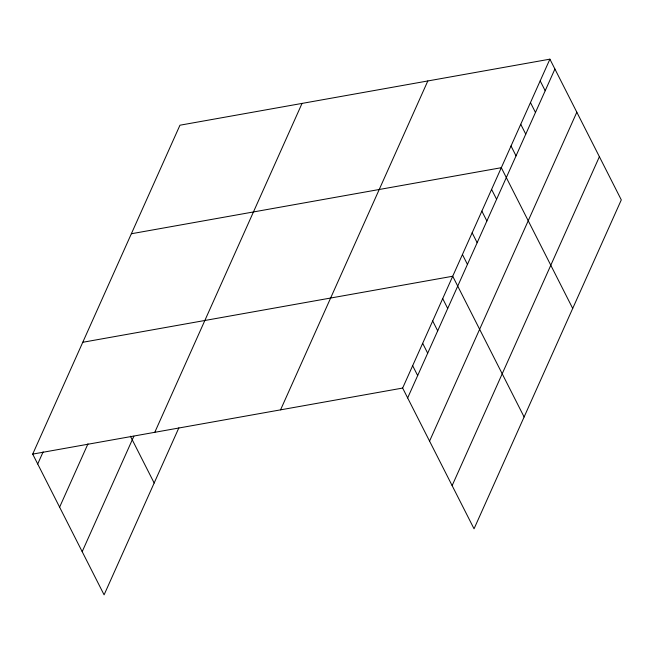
<?xml version="1.0" encoding="UTF-8"?>
<svg xmlns="http://www.w3.org/2000/svg" width="654" height="654" viewBox="0 0 654 654"><rect width="100%" height="100%" fill="white"/><g stroke="black" fill="none" stroke-linecap="round" stroke-linejoin="round"><path stroke-width="0.98" d="M178.869 427.839L104.092 594.838L32.7 454.105L179.956 125.208L549.908 59.162L621.3 199.895L474.044 528.792L402.643 388.059L549.908 59.162M37.711 463.98L43.131 451.865M59.612 507.161L87.988 443.796M82.191 551.649L133.874 436.21M154.785 432.31L302.042 103.414M280.566 409.854L427.822 80.957M407.655 397.934L554.911 69.038M429.564 441.115L576.82 112.218M452.135 485.611L599.391 156.715M131.364 233.748L501.307 167.702L572.708 308.435M82.772 342.279L452.715 276.241L524.107 416.966M32.7 454.105L402.643 388.059M540.188 80.875L545.191 90.743M530.468 102.58L535.471 112.455M520.748 124.285L525.759 134.16M511.027 145.997L516.039 155.865M491.587 189.407L496.599 199.282M481.867 211.119L486.878 220.987M472.147 232.824L477.158 242.699M462.435 254.529L467.438 264.404M442.701 298.6L447.704 308.475M432.686 320.967L437.69 330.842M422.672 343.334L427.683 353.201M412.658 365.7L417.669 375.568M130.416 436.193L154.164 483.012"/></g></svg>
